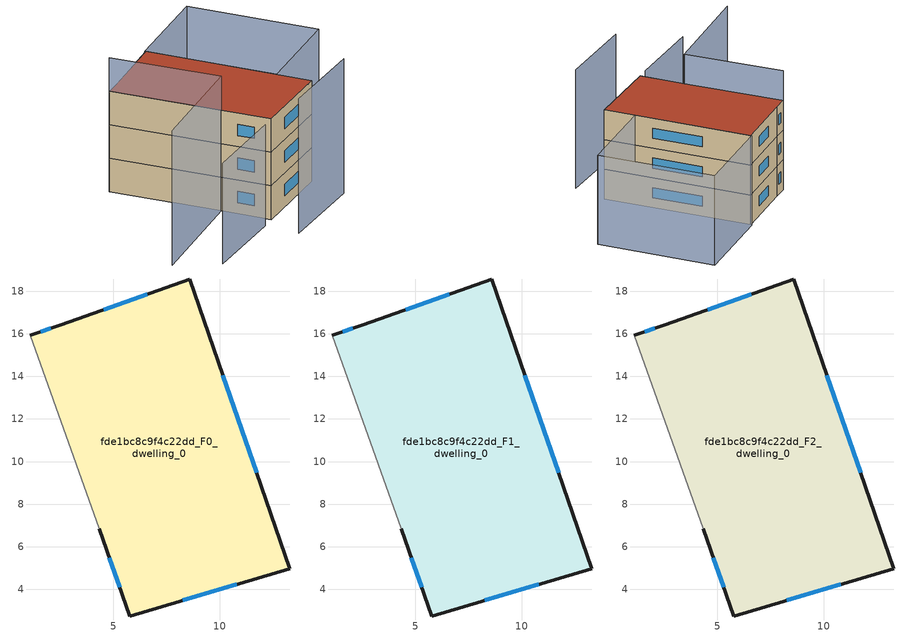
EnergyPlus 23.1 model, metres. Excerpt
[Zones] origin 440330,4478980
fde1bc8c9f4c22dd_F0_dwelling_0
 floor ground (EU_floor_Construction): 8.59,18.58 13.29,4.96 5.77,2.75 4.33,6.84 1.1,15.94 2.55,16.43 z0
 wall outside (EU_wall_Construction): 4.33,6.84 5.77,2.75 13.29,4.96 8.59,18.58 2.55,16.43 1.1,15.94 z0:3
 wall adiabatic (EU_wall_Construction): 1.1,15.94 4.33,6.84 z0:3
 window (EU_Window_Construction): 2.07,16.26 1.58,16.1 / 6.59,17.86 4.55,17.14 / 11.73,9.47 10.15,14.06 / 8.26,3.48 10.8,4.23 / 4.81,5.48 5.3,4.1 z0.99:2.01
fde1bc8c9f4c22dd_F1_dwelling_0
 floor to fde1bc8c9f4c22dd_F0_dwelling_0 (EU_floor_Construction): 8.59,18.58 13.29,4.96 5.77,2.75 4.33,6.84 1.1,15.94 2.55,16.43 z3
 wall outside (EU_wall_Construction): 4.33,6.84 5.77,2.75 13.29,4.96 8.59,18.58 2.55,16.43 1.1,15.94 z3:6
 wall adiabatic (EU_wall_Construction): 1.1,15.94 4.33,6.84 z3:6
 window (EU_Window_Construction): 2.07,16.26 1.58,16.1 / 6.59,17.86 4.55,17.14 / 11.73,9.47 10.15,14.06 / 8.26,3.48 10.8,4.23 / 4.81,5.48 5.3,4.1 z3.99:5.01
fde1bc8c9f4c22dd_F2_dwelling_0
 floor to fde1bc8c9f4c22dd_F1_dwelling_0 (EU_floor_Construction): 8.59,18.58 13.29,4.96 5.77,2.75 4.33,6.84 1.1,15.94 2.55,16.43 z6
 wall outside (EU_wall_Construction): 4.33,6.84 5.77,2.75 13.29,4.96 8.59,18.58 2.55,16.43 1.1,15.94 z6:9
 wall adiabatic (EU_wall_Construction): 1.1,15.94 4.33,6.84 z6:9
 window (EU_Window_Construction): 2.07,16.26 1.58,16.1 / 6.59,17.86 4.55,17.14 / 11.73,9.47 10.15,14.06 / 8.26,3.48 10.8,4.23 / 4.81,5.48 5.3,4.1 z6.99:8.01
 roof outside (EU_roof_Construction): 13.29,4.96 8.59,18.58 2.55,16.43 1.1,15.94 4.33,6.84 5.77,2.75 z9
shading: -2.97,0.28 4.63,2.37 / 12.29,7.83 8.55,18.68 / 8.55,18.68 17.11,21.63 / 17.11,21.63 20.85,10.78 / 20.85,10.78 12.29,7.83 z0:9; 5.34,-0.57 13.29,1.56 / 1.1,15.94 4.37,6.86 / 4.37,6.86 -5.8,3.19 z0:12
[Building]
EU S2 Campaign: North Axis=0; Terrain=City; Solar Distribution=FullExterior
[Site:Location]
Madrid: Latitude=40.5; Longitude=-3.5; Time Zone=1; Elevation=609
[SizingPeriod:WeatherFileDays]
AnnualSizingPeriod: Begin Month=1; Begin Day of Month=1; End Month=12; End Day of Month=31; Day of Week for Start Day=Monday; Use Weather File Daylight Saving Period=No; Use Weather File Rain and Snow Indicators=No
[MATERIAL]
EU_InternalMass_Material: Roughness=MediumRough; Thickness=0.1; Conductivity=1; Density=1800; Specific Heat=900; Thermal Absorptance=0.9; Solar Absorptance=0.7; Visible Absorptance=0.7
[MATERIAL:NOMASS] Roughness=MediumRough; Thermal Absorptance=0.9; Solar Absorptance=0.7; Visible Absorptance=0.7
Name | Thermal Resistance
EU_wall_NoMass | 0.609216
EU_roof_NoMass | 0.513268
EU_floor_NoMass | 0.568163
[WINDOWMATERIAL:SIMPLEGLAZINGSYSTEM]
EU_Window_SimpleGlazing: UFactor=5.50606; Solar Heat Gain Coefficient=0.85; Visible Transmittance=0.85
[CONSTRUCTION]
EU_wall_Construction: EU_wall_NoMass
EU_roof_Construction: EU_roof_NoMass
EU_floor_Construction: EU_floor_NoMass
EU_Window_Construction: EU_Window_SimpleGlazing
EU_InternalMass_Construction: EU_InternalMass_Material
[ZONE] Type=1; Multiplier=1; Ceiling Height=autocalculate; Volume=335.323; Floor Area=autocalculate; Part of Total Floor Area=Yes
fde1bc8c9f4c22dd_F0_dwelling_0; fde1bc8c9f4c22dd_F1_dwelling_0; fde1bc8c9f4c22dd_F2_dwelling_0
[INTERNALMASS] Construction=EU_InternalMass_Construction; Surface Area=111.774
Name | Zone or ZoneList
fde1bc8c9f4c22dd_F0_dwelling_0_EU_InternalMass | fde1bc8c9f4c22dd_F0_dwelling_0
fde1bc8c9f4c22dd_F1_dwelling_0_EU_InternalMass | fde1bc8c9f4c22dd_F1_dwelling_0
fde1bc8c9f4c22dd_F2_dwelling_0_EU_InternalMass | fde1bc8c9f4c22dd_F2_dwelling_0
[OTHEREQUIPMENT] Fuel Type=Electricity; Design Level Calculation Method=Watts/Area; Power per Zone Floor Area=1; Fraction Latent=0; Fraction Radiant=0; Fraction Lost=0; Carbon Dioxide Generation Rate=0; EndUse Subcategory=EU_Step8_InternalGains
Name | Zone or ZoneList or Space or SpaceList | Schedule
EU_Step8_InternalGain_fde1bc8c9f4c22dd_F0_dwelling_0_f000 | fde1bc8c9f4c22dd_F0_dwelling_0 | EU_Step8_GainSchedule_fde1bc8c9f4c22dd_F0_dwelling_0_f000
EU_Step8_InternalGain_fde1bc8c9f4c22dd_F1_dwelling_0_f000 | fde1bc8c9f4c22dd_F1_dwelling_0 | EU_Step8_GainSchedule_fde1bc8c9f4c22dd_F1_dwelling_0_f000
EU_Step8_InternalGain_fde1bc8c9f4c22dd_F2_dwelling_0_f000 | fde1bc8c9f4c22dd_F2_dwelling_0 | EU_Step8_GainSchedule_fde1bc8c9f4c22dd_F2_dwelling_0_f000
[ZONEVENTILATION:DESIGNFLOWRATE] Schedule=EU_AlwaysOn; Design Flow Rate Calculation Method=AirChanges/Hour; Air Changes per Hour=0.752966; Ventilation Type=Natural; Fan Pressure Rise=0; Fan Total Efficiency=1; Constant Term Coefficient=1; Temperature Term Coefficient=0; Velocity Term Coefficient=0; Velocity Squared Term Coefficient=0; Minimum Indoor Temperature=-100; Maximum Indoor Temperature=100; Delta Temperature=-100; Minimum Outdoor Temperature=-100; Maximum Outdoor Temperature=100; Maximum Wind Speed=40
Name | Zone or ZoneList or Space or SpaceList
EU_ConstantAir_fde1bc8c9f4c22dd_F0_dwelling_0 | fde1bc8c9f4c22dd_F0_dwelling_0
EU_ConstantAir_fde1bc8c9f4c22dd_F1_dwelling_0 | fde1bc8c9f4c22dd_F1_dwelling_0
EU_ConstantAir_fde1bc8c9f4c22dd_F2_dwelling_0 | fde1bc8c9f4c22dd_F2_dwelling_0
[HVACTEMPLATE:THERMOSTAT] Constant Heating Setpoint=20; Constant Cooling Setpoint=50
EU_HeatOnly_fde1bc8c9f4c22dd_F0_dwelling_0; EU_HeatOnly_fde1bc8c9f4c22dd_F1_dwelling_0; EU_HeatOnly_fde1bc8c9f4c22dd_F2_dwelling_0
[HVACTEMPLATE:ZONE:IDEALLOADSAIRSYSTEM] System Availability Schedule=EU_AlwaysOn; Maximum Heating Supply Air Temperature=50; Minimum Cooling Supply Air Temperature=13; Maximum Heating Supply Air Humidity Ratio=0.0156; Minimum Cooling Supply Air Humidity Ratio=0.0077; Heating Limit=NoLimit; Cooling Limit=NoLimit; Heating Availability Schedule=EU_AlwaysOn; Cooling Availability Schedule=EU_CoolingOff; Dehumidification Control Type=ConstantSensibleHeatRatio; Cooling Sensible Heat Ratio=0.7; Dehumidification Setpoint=60; Humidification Control Type=None; Humidification Setpoint=30; Outdoor Air Method=None; Outdoor Air Flow Rate per Person=0.00944; Outdoor Air Flow Rate per Zone Floor Area=0; Outdoor Air Flow Rate per Zone=0; Demand Controlled Ventilation Type=None; Outdoor Air Economizer Type=NoEconomizer; Heat Recovery Type=None; Sensible Heat Recovery Effectiveness=0.7; Latent Heat Recovery Effectiveness=0.65
Name | Template Thermostat
fde1bc8c9f4c22dd_F0_dwelling_0 | EU_HeatOnly_fde1bc8c9f4c22dd_F0_dwelling_0
fde1bc8c9f4c22dd_F1_dwelling_0 | EU_HeatOnly_fde1bc8c9f4c22dd_F1_dwelling_0
fde1bc8c9f4c22dd_F2_dwelling_0 | EU_HeatOnly_fde1bc8c9f4c22dd_F2_dwelling_0
[SIZING:ZONE] Zone Cooling Design Supply Air Temperature Input Method=SupplyAirTemperature; Zone Cooling Design Supply Air Temperature=13; Zone Heating Design Supply Air Temperature Input Method=SupplyAirTemperature; Zone Heating Design Supply Air Temperature=50; Zone Cooling Design Supply Air Humidity Ratio=0.008; Zone Heating Design Supply Air Humidity Ratio=0.008; Cooling Design Air Flow Method=DesignDay; Cooling Design Air Flow Rate=0; Cooling Minimum Air Flow per Zone Floor Area=0.000762; Cooling Minimum Air Flow=0; Cooling Minimum Air Flow Fraction=0.2; Heating Design Air Flow Method=DesignDay; Heating Design Air Flow Rate=0; Heating Maximum Air Flow per Zone Floor Area=0.002032; Heating Maximum Air Flow=0.141576; Heating Maximum Air Flow Fraction=0.3; Account for Dedicated Outdoor Air System=No; Dedicated Outdoor Air System Control Strategy=NeutralSupplyAir; Dedicated Outdoor Air Low Setpoint Temperature for Design=autosize; Dedicated Outdoor Air High Setpoint Temperature for Design=autosize; Zone Load Sizing Method=Sensible Load Only No Latent Load; Zone Latent Cooling Design Supply Air Humidity Ratio Input Method=HumidityRatioDifference; Zone Cooling Design Supply Air Humidity Ratio Difference=0.005; Zone Latent Heating Design Supply Air Humidity Ratio Input Method=HumidityRatioDifference; Zone Humidification Design Supply Air Humidity Ratio Difference=0.005
fde1bc8c9f4c22dd_F0_dwelling_0; fde1bc8c9f4c22dd_F1_dwelling_0; fde1bc8c9f4c22dd_F2_dwelling_0
[SCHEDULE:CONSTANT]
Name | Hourly Value
EU_AlwaysOn | 1
EU_CoolingOff | 0
[SCHEDULE:FILE] Column Number=1; Rows to Skip at Top=0; Number of Hours of Data=8760; Column Separator=Comma; Interpolate to Timestep=No; Minutes per Item=60; Adjust Schedule for Daylight Savings=Yes
Name | File
EU_Step8_GainSchedule_fde1bc8c9f4c22dd_F0_dwelling_0_f000 | ../../schedules/fde1bc8c9f4c22dd/fde1bc8c9f4c22dd_F0_dwelling_0_f000_gain.csv
EU_Step8_GainSchedule_fde1bc8c9f4c22dd_F1_dwelling_0_f000 | ../../schedules/fde1bc8c9f4c22dd/fde1bc8c9f4c22dd_F1_dwelling_0_f000_gain.csv
EU_Step8_GainSchedule_fde1bc8c9f4c22dd_F2_dwelling_0_f000 | ../../schedules/fde1bc8c9f4c22dd/fde1bc8c9f4c22dd_F2_dwelling_0_f000_gain.csv
